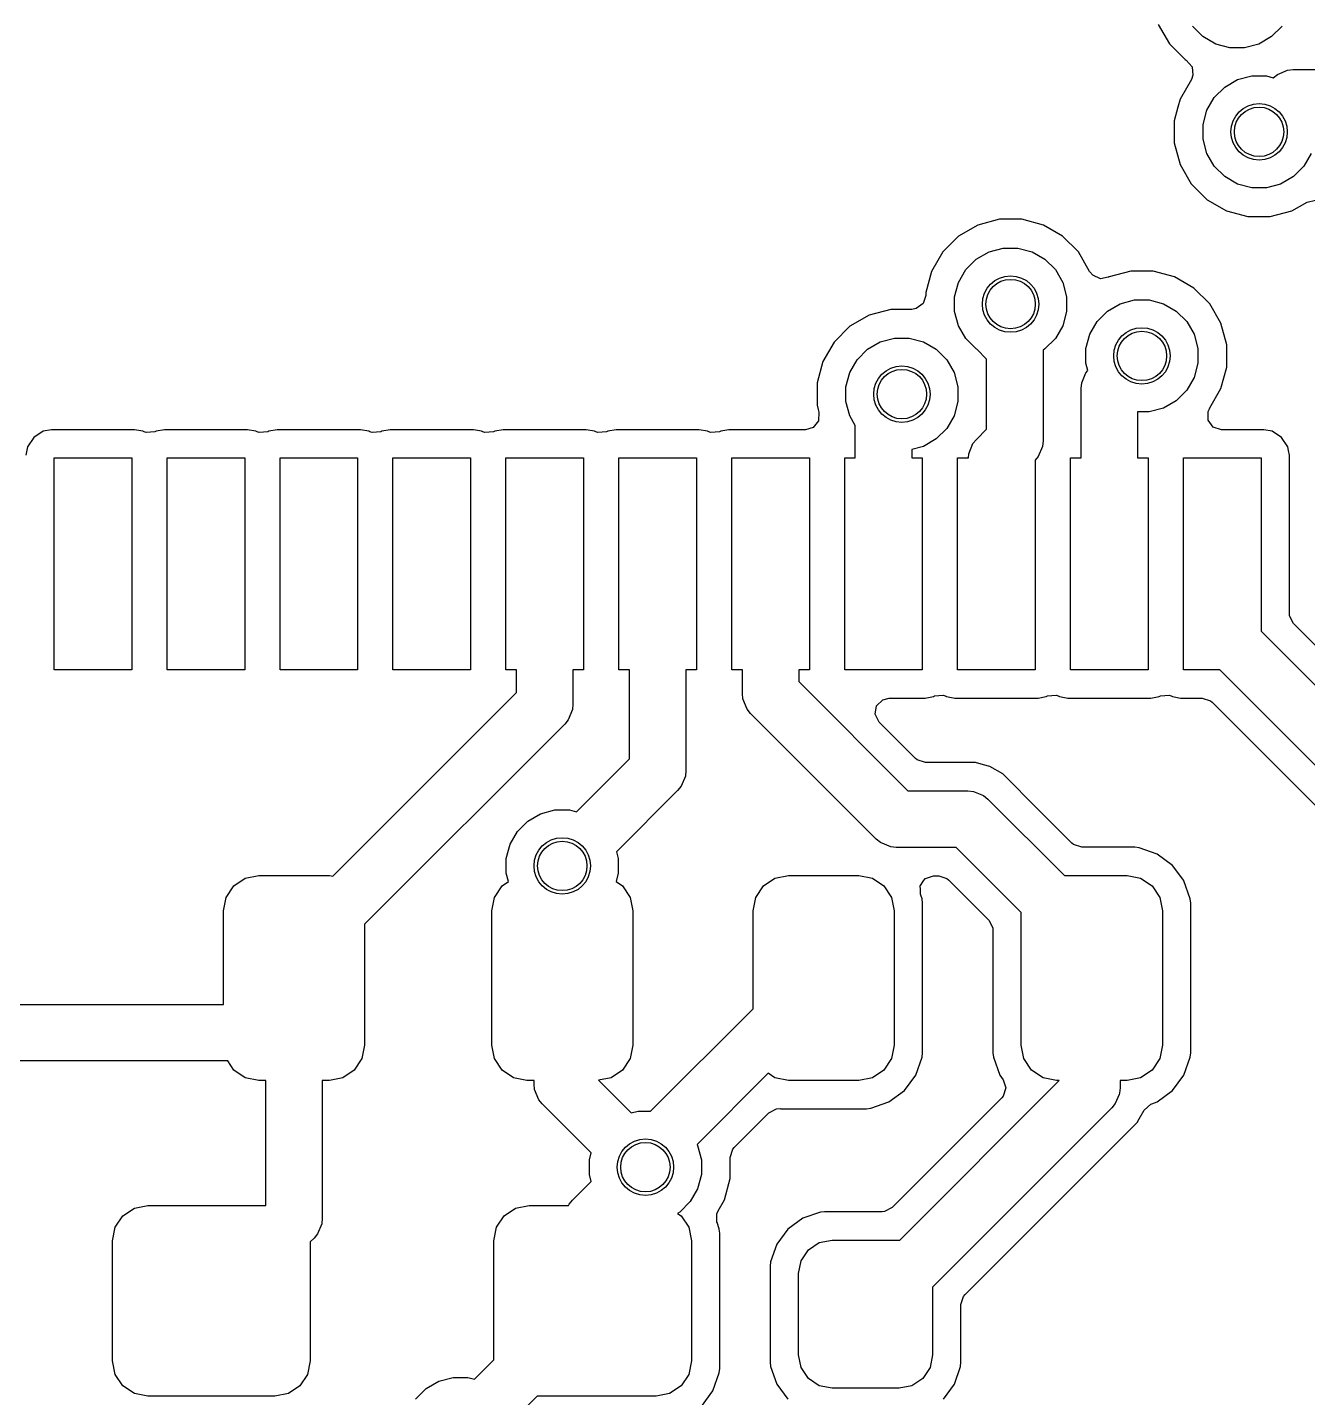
# Model space of a CAD drawing. Extents: x 3.9 to 7.48, y -4.89 to -2.91.
# Drawn here: x 6.0049 to 6.362, y -3.9963 to -3.6144 of the extents above; entities that cross this region are included whole.
import ezdxf

# ---------------------------------------------------------------- set-up
doc = ezdxf.new("R2010")
doc.units = 0
doc.header["$MEASUREMENT"] = 0
doc.layers.add('BLACK', color=7, linetype='CONTINUOUS')

msp = doc.modelspace()

# ---------------------------------------------------------------- linework, layer by layer
at = {"layer": 'BLACK', "linetype": 'CONTINUOUS'}
for p, q in [((6.32031, -3.61357), (6.32343, -3.61896)), ((6.33276, -3.61694), (6.32985, -3.61403)), ((6.33632, -3.619), (6.33276, -3.61694)), ((6.35193, -3.61694), (6.34837, -3.619)), ((6.35484, -3.61403), (6.35193, -3.61694)), ((6.32343, -3.61896), (6.32783, -3.62336)), ((6.34029, -3.62006), (6.33632, -3.619)), ((6.3444, -3.62006), (6.34029, -3.62006)), ((6.34837, -3.619), (6.3444, -3.62006)), ((6.32783, -3.62336), (6.32813, -3.62354)), ((6.32813, -3.62354), (6.32974, -3.62533)), ((6.32999, -3.62772), (6.32956, -3.62886)), ((6.32974, -3.62533), (6.32999, -3.62772)), ((6.34239, -3.62893), (6.34636, -3.62787)), ((6.34636, -3.62787), (6.35047, -3.62787)), ((6.35047, -3.62787), (6.35239, -3.62838)), ((6.35239, -3.62838), (6.35352, -3.62746)), ((6.35352, -3.62746), (6.35635, -3.62628)), ((6.35635, -3.62628), (6.35789, -3.62613)), ((6.35789, -3.62613), (6.37556, -3.62613)), ((6.32956, -3.62886), (6.32638, -3.63435)), ((6.33592, -3.63389), (6.33883, -3.63099)), ((6.33883, -3.63099), (6.34239, -3.62893)), ((6.32638, -3.63435), (6.32578, -3.63662)), ((6.33387, -3.63745), (6.33592, -3.63389)), ((6.32578, -3.63662), (6.32477, -3.64037)), ((6.3328, -3.64142), (6.33387, -3.63745)), ((6.32477, -3.64037), (6.32477, -3.64659)), ((6.3328, -3.64554), (6.3328, -3.64142)), ((6.32477, -3.64659), (6.32638, -3.65261)), ((6.33387, -3.64951), (6.3328, -3.64554)), ((6.33592, -3.65307), (6.33387, -3.64951)), ((6.36296, -3.64951), (6.36091, -3.65307)), ((6.32638, -3.65261), (6.3295, -3.658)), ((6.33883, -3.65597), (6.33592, -3.65307)), ((6.36091, -3.65307), (6.358, -3.65597)), ((6.3295, -3.658), (6.3339, -3.6624)), ((6.34239, -3.65803), (6.33883, -3.65597)), ((6.34636, -3.65909), (6.34239, -3.65803)), ((6.35047, -3.65909), (6.34636, -3.65909)), ((6.35444, -3.65803), (6.35047, -3.65909)), ((6.358, -3.65597), (6.35444, -3.65803)), ((6.3339, -3.6624), (6.33929, -3.66551)), ((6.36182, -3.66304), (6.36417, -3.66254)), ((6.33929, -3.66551), (6.3453, -3.66712)), ((6.35153, -3.66712), (6.35754, -3.66551)), ((6.35754, -3.66551), (6.36182, -3.66304)), ((6.27, -3.66946), (6.26461, -3.67257)), ((6.27601, -3.66785), (6.27, -3.66946)), ((6.28223, -3.66785), (6.27601, -3.66785)), ((6.28825, -3.66946), (6.28223, -3.66785)), ((6.29364, -3.67257), (6.28825, -3.66946)), ((6.3453, -3.66712), (6.3453, -3.66712)), ((6.3453, -3.66712), (6.35153, -3.66712)), ((6.35153, -3.66712), (6.35153, -3.66712)), ((6.26461, -3.67257), (6.2602, -3.67697)), ((6.29804, -3.67697), (6.29364, -3.67257)), ((6.2602, -3.67697), (6.25709, -3.68237)), ((6.26954, -3.679), (6.2731, -3.67694)), ((6.2731, -3.67694), (6.27707, -3.67588)), ((6.27707, -3.67588), (6.28118, -3.67588)), ((6.28118, -3.67588), (6.28515, -3.67694)), ((6.28515, -3.67694), (6.28871, -3.679)), ((6.30115, -3.68237), (6.29804, -3.67697)), ((6.26457, -3.68546), (6.26663, -3.6819)), ((6.26663, -3.6819), (6.26954, -3.679)), ((6.28871, -3.679), (6.29162, -3.6819)), ((6.29162, -3.6819), (6.29367, -3.68546)), ((6.25709, -3.68237), (6.25551, -3.68826)), ((6.26351, -3.68944), (6.26457, -3.68546)), ((6.29367, -3.68546), (6.29474, -3.68944)), ((6.30124, -3.68251), (6.30115, -3.68237)), ((6.30115, -3.68237), (6.30115, -3.68237)), ((6.30201, -3.68346), (6.30124, -3.68251)), ((6.30421, -3.68444), (6.30201, -3.68346)), ((6.30637, -3.68398), (6.30421, -3.68444)), ((6.30638, -3.68401), (6.30637, -3.68398)), ((6.30652, -3.68395), (6.30638, -3.68401)), ((6.30656, -3.68394), (6.30652, -3.68395)), ((6.30662, -3.68391), (6.30656, -3.68394)), ((6.31263, -3.6823), (6.30662, -3.68391)), ((6.30662, -3.68391), (6.30662, -3.68391)), ((6.30662, -3.68391), (6.30662, -3.68391)), ((6.31886, -3.6823), (6.31263, -3.6823)), ((6.32487, -3.68391), (6.31886, -3.6823)), ((6.33026, -3.68702), (6.32487, -3.68391)), ((6.25548, -3.68906), (6.25474, -3.69135)), ((6.25551, -3.68826), (6.25548, -3.68838)), ((6.25548, -3.68838), (6.25548, -3.68906)), ((6.26351, -3.69355), (6.26351, -3.68944)), ((6.29474, -3.68944), (6.29474, -3.69355)), ((6.33466, -3.69142), (6.33026, -3.68702)), ((6.24568, -3.69296), (6.23967, -3.69457)), ((6.25158, -3.69296), (6.24568, -3.69296)), ((6.25279, -3.69276), (6.25158, -3.69296)), ((6.25474, -3.69135), (6.25279, -3.69276)), ((6.30325, -3.69635), (6.30616, -3.69345)), ((6.30616, -3.69345), (6.30972, -3.69139)), ((6.30972, -3.69139), (6.31369, -3.69033)), ((6.31369, -3.69033), (6.3178, -3.69033)), ((6.3178, -3.69033), (6.32177, -3.69139)), ((6.32177, -3.69139), (6.32533, -3.69345)), ((6.32533, -3.69345), (6.32824, -3.69635)), ((6.33778, -3.69681), (6.33466, -3.69142)), ((6.23967, -3.69457), (6.23428, -3.69768)), ((6.26457, -3.69752), (6.26351, -3.69355)), ((6.29474, -3.69355), (6.29367, -3.69752)), ((6.3012, -3.69991), (6.30325, -3.69635)), ((6.32824, -3.69635), (6.33029, -3.69991)), ((6.33939, -3.70283), (6.33778, -3.69681)), ((6.23428, -3.69768), (6.22988, -3.70208)), ((6.24277, -3.70205), (6.24674, -3.70098)), ((6.24674, -3.70098), (6.25085, -3.70098)), ((6.25085, -3.70098), (6.25482, -3.70205)), ((6.26663, -3.70108), (6.26457, -3.69752)), ((6.26954, -3.70398), (6.26663, -3.70108)), ((6.29162, -3.70108), (6.28871, -3.70398)), ((6.29367, -3.69752), (6.29162, -3.70108)), ((6.30013, -3.70388), (6.3012, -3.69991)), ((6.33029, -3.69991), (6.33136, -3.70388)), ((6.22988, -3.70208), (6.22677, -3.70747)), ((6.2363, -3.70701), (6.23921, -3.7041)), ((6.23921, -3.7041), (6.24277, -3.70205)), ((6.25482, -3.70205), (6.25838, -3.7041)), ((6.25838, -3.7041), (6.26129, -3.70701)), ((6.26966, -3.70406), (6.26954, -3.70398)), ((6.27242, -3.70681), (6.26966, -3.70406)), ((6.28871, -3.70398), (6.28817, -3.7043)), ((6.28817, -3.7043), (6.28817, -3.72964)), ((6.30013, -3.70799), (6.30013, -3.70388)), ((6.33136, -3.70388), (6.33136, -3.70799)), ((6.33939, -3.70905), (6.33939, -3.70283)), ((6.22677, -3.70747), (6.22515, -3.71348)), ((6.23425, -3.71057), (6.2363, -3.70701)), ((6.26129, -3.70701), (6.26335, -3.71057)), ((6.27242, -3.72638), (6.27242, -3.70681)), ((6.30066, -3.70998), (6.30013, -3.70799)), ((6.33136, -3.70799), (6.33029, -3.71197)), ((6.23318, -3.71454), (6.23425, -3.71057)), ((6.26335, -3.71057), (6.26441, -3.71454)), ((6.29894, -3.71349), (6.30011, -3.71065)), ((6.30011, -3.71065), (6.30066, -3.70998)), ((6.33029, -3.71197), (6.32824, -3.71553)), ((6.33778, -3.71506), (6.33939, -3.70905)), ((6.22515, -3.71348), (6.22515, -3.71971)), ((6.23318, -3.71865), (6.23318, -3.71454)), ((6.26441, -3.71454), (6.26441, -3.71865)), ((6.29879, -3.71503), (6.29894, -3.71349)), ((6.29879, -3.7344), (6.29879, -3.71503)), ((6.32824, -3.71553), (6.32533, -3.71843)), ((6.33466, -3.72046), (6.33778, -3.71506)), ((6.22515, -3.71971), (6.22546, -3.72087)), ((6.23425, -3.72262), (6.23318, -3.71865)), ((6.26441, -3.71865), (6.26335, -3.72262)), ((6.32533, -3.71843), (6.32177, -3.72049)), ((6.22553, -3.724), (6.22402, -3.72588)), ((6.22546, -3.72087), (6.22566, -3.7216)), ((6.22566, -3.7216), (6.22553, -3.724)), ((6.23579, -3.7253), (6.23425, -3.72262)), ((6.26335, -3.72262), (6.26129, -3.72618)), ((6.3178, -3.72155), (6.31453, -3.72155)), ((6.31453, -3.72155), (6.31453, -3.7344)), ((6.32177, -3.72049), (6.3178, -3.72155)), ((6.33421, -3.7214), (6.33455, -3.72066)), ((6.33421, -3.72381), (6.33421, -3.7214)), ((6.33563, -3.72576), (6.33421, -3.72381)), ((6.33455, -3.72066), (6.33466, -3.72046)), ((6.33466, -3.72046), (6.33466, -3.72046)), ((6.00929, -3.72696), (6.00668, -3.72871)), ((6.01159, -3.72651), (6.00929, -3.72696)), ((6.00929, -3.72696), (6.00929, -3.72696)), ((6.0348, -3.72651), (6.01159, -3.72651)), ((6.01159, -3.72651), (6.01159, -3.72651)), ((6.01159, -3.72651), (6.01159, -3.72651)), ((6.0348, -3.72651), (6.0348, -3.72651)), ((6.0371, -3.72696), (6.0348, -3.72651)), ((6.03745, -3.72711), (6.0371, -3.72696)), ((6.03803, -3.7273), (6.03745, -3.72711)), ((6.04043, -3.72711), (6.03803, -3.7273)), ((6.04078, -3.72696), (6.04043, -3.72711)), ((6.04309, -3.72651), (6.04078, -3.72696)), ((6.06629, -3.72651), (6.04309, -3.72651)), ((6.04309, -3.72651), (6.04309, -3.72651)), ((6.04309, -3.72651), (6.04309, -3.72651)), ((6.0663, -3.72651), (6.06629, -3.72651)), ((6.0686, -3.72696), (6.0663, -3.72651)), ((6.06895, -3.72711), (6.0686, -3.72696)), ((6.06953, -3.7273), (6.06895, -3.72711)), ((6.07193, -3.72711), (6.06953, -3.7273)), ((6.07228, -3.72696), (6.07193, -3.72711)), ((6.07458, -3.72651), (6.07228, -3.72696)), ((6.09779, -3.72651), (6.07458, -3.72651)), ((6.07458, -3.72651), (6.07458, -3.72651)), ((6.07458, -3.72651), (6.07458, -3.72651)), ((6.09779, -3.72651), (6.09779, -3.72651)), ((6.10009, -3.72696), (6.09779, -3.72651)), ((6.10044, -3.72711), (6.10009, -3.72696)), ((6.10102, -3.7273), (6.10044, -3.72711)), ((6.10343, -3.72711), (6.10102, -3.7273)), ((6.10378, -3.72696), (6.10343, -3.72711)), ((6.10608, -3.72651), (6.10378, -3.72696)), ((6.12929, -3.72651), (6.10608, -3.72651)), ((6.10608, -3.72651), (6.10608, -3.72651)), ((6.10608, -3.72651), (6.10608, -3.72651)), ((6.12929, -3.72651), (6.12929, -3.72651)), ((6.13159, -3.72696), (6.12929, -3.72651)), ((6.13194, -3.72711), (6.13159, -3.72696)), ((6.13252, -3.7273), (6.13194, -3.72711)), ((6.13492, -3.72711), (6.13252, -3.7273)), ((6.13527, -3.72696), (6.13492, -3.72711)), ((6.13757, -3.72651), (6.13527, -3.72696)), ((6.16078, -3.72651), (6.13757, -3.72651)), ((6.13757, -3.72651), (6.13757, -3.72651)), ((6.13757, -3.72651), (6.13757, -3.72651)), ((6.16078, -3.72651), (6.16078, -3.72651)), ((6.16309, -3.72696), (6.16078, -3.72651)), ((6.16344, -3.72711), (6.16309, -3.72696)), ((6.16402, -3.7273), (6.16344, -3.72711)), ((6.16642, -3.72711), (6.16402, -3.7273)), ((6.16677, -3.72696), (6.16642, -3.72711)), ((6.16907, -3.72651), (6.16677, -3.72696)), ((6.19228, -3.72651), (6.16907, -3.72651)), ((6.16907, -3.72651), (6.16907, -3.72651)), ((6.16907, -3.72651), (6.16907, -3.72651)), ((6.19228, -3.72651), (6.19228, -3.72651)), ((6.19458, -3.72696), (6.19228, -3.72651)), ((6.19493, -3.72711), (6.19458, -3.72696)), ((6.19551, -3.7273), (6.19493, -3.72711)), ((6.19791, -3.72711), (6.19551, -3.7273)), ((6.19826, -3.72696), (6.19791, -3.72711)), ((6.20057, -3.72651), (6.19826, -3.72696)), ((6.2219, -3.72651), (6.20057, -3.72651)), ((6.20057, -3.72651), (6.20057, -3.72651)), ((6.20057, -3.72651), (6.20057, -3.72651)), ((6.22402, -3.72588), (6.2219, -3.72651)), ((6.23579, -3.7344), (6.23579, -3.7253)), ((6.26129, -3.72618), (6.25838, -3.72909)), ((6.2696, -3.7292), (6.27242, -3.72638)), ((6.33792, -3.72651), (6.33563, -3.72576)), ((6.34976, -3.72651), (6.33792, -3.72651)), ((6.34976, -3.72651), (6.34976, -3.72651)), ((6.34976, -3.72651), (6.34976, -3.72651)), ((6.35206, -3.72696), (6.34976, -3.72651)), ((6.35467, -3.72871), (6.35206, -3.72696)), ((6.35206, -3.72696), (6.35206, -3.72696)), ((6.35206, -3.72696), (6.35206, -3.72696)), ((6.35206, -3.72696), (6.35206, -3.72696)), ((6.00493, -3.73132), (6.00447, -3.73362)), ((6.00668, -3.72871), (6.00493, -3.73132)), ((6.00493, -3.73132), (6.00493, -3.73132)), ((6.00668, -3.72871), (6.00668, -3.72871)), ((6.25482, -3.73115), (6.25154, -3.73203)), ((6.25838, -3.72909), (6.25482, -3.73115)), ((6.26744, -3.73324), (6.26862, -3.7304)), ((6.26862, -3.7304), (6.2696, -3.7292)), ((6.28801, -3.73118), (6.28684, -3.73402)), ((6.28817, -3.72964), (6.28801, -3.73118)), ((6.35642, -3.73132), (6.35467, -3.72871)), ((6.35467, -3.72871), (6.35467, -3.72871)), ((6.35661, -3.73229), (6.35642, -3.73132)), ((6.01237, -3.79345), (6.01237, -3.7344)), ((6.01237, -3.7344), (6.03402, -3.7344)), ((6.03402, -3.7344), (6.03402, -3.79345)), ((6.04386, -3.79345), (6.04386, -3.7344)), ((6.04386, -3.7344), (6.06552, -3.7344)), ((6.06552, -3.7344), (6.06552, -3.79345)), ((6.07536, -3.79345), (6.07536, -3.7344)), ((6.07536, -3.7344), (6.09701, -3.7344)), ((6.09701, -3.7344), (6.09701, -3.79345)), ((6.10686, -3.79345), (6.10686, -3.7344)), ((6.10686, -3.7344), (6.12851, -3.7344)), ((6.12851, -3.7344), (6.12851, -3.79345)), ((6.13835, -3.79345), (6.13835, -3.7344)), ((6.13835, -3.7344), (6.16001, -3.7344)), ((6.16001, -3.7344), (6.16001, -3.79345)), ((6.16985, -3.79345), (6.16985, -3.7344)), ((6.16985, -3.7344), (6.1915, -3.7344)), ((6.1915, -3.7344), (6.1915, -3.79345)), ((6.20134, -3.79345), (6.20134, -3.7344)), ((6.20134, -3.7344), (6.223, -3.7344)), ((6.223, -3.7344), (6.223, -3.79345)), ((6.23284, -3.79345), (6.23284, -3.7344)), ((6.23284, -3.7344), (6.23579, -3.7344)), ((6.25154, -3.73203), (6.25154, -3.7344)), ((6.25154, -3.7344), (6.25449, -3.7344)), ((6.25449, -3.7344), (6.25449, -3.79345)), ((6.26434, -3.79345), (6.26434, -3.7344)), ((6.26434, -3.7344), (6.26733, -3.7344)), ((6.26733, -3.7344), (6.26744, -3.73324)), ((6.28684, -3.73402), (6.28599, -3.73505)), ((6.28599, -3.73505), (6.28599, -3.79345)), ((6.29583, -3.79345), (6.29583, -3.7344)), ((6.29583, -3.7344), (6.29879, -3.7344)), ((6.31453, -3.7344), (6.31749, -3.7344)), ((6.31749, -3.7344), (6.31749, -3.79345)), ((6.32733, -3.79345), (6.32733, -3.7344)), ((6.32733, -3.7344), (6.34898, -3.7344)), ((6.34898, -3.7344), (6.34898, -3.78269)), ((6.35688, -3.73362), (6.35661, -3.73229)), ((6.35688, -3.7778), (6.35688, -3.73362)), ((6.35688, -3.73362), (6.35688, -3.73362)), ((6.35692, -3.77841), (6.35688, -3.7778)), ((6.35802, -3.78056), (6.35692, -3.77841)), ((6.40229, -3.82484), (6.35802, -3.78056)), ((6.34898, -3.78269), (6.39524, -3.82895)), ((6.03402, -3.79345), (6.01237, -3.79345)), ((6.06552, -3.79345), (6.04386, -3.79345)), ((6.09701, -3.79345), (6.07536, -3.79345)), ((6.12851, -3.79345), (6.10686, -3.79345)), ((6.1413, -3.79345), (6.13835, -3.79345)), ((6.1413, -3.79975), (6.1413, -3.79345)), ((6.16001, -3.79345), (6.15705, -3.79345)), ((6.15705, -3.79345), (6.15705, -3.80301)), ((6.1728, -3.79345), (6.16985, -3.79345)), ((6.1728, -3.81826), (6.1728, -3.79345)), ((6.1915, -3.79345), (6.18855, -3.79345)), ((6.18855, -3.79345), (6.18855, -3.82152)), ((6.2043, -3.79345), (6.20134, -3.79345)), ((6.2043, -3.80001), (6.2043, -3.79345)), ((6.223, -3.79345), (6.22004, -3.79345)), ((6.22004, -3.79345), (6.22004, -3.79675)), ((6.25449, -3.79345), (6.23284, -3.79345)), ((6.28599, -3.79345), (6.26434, -3.79345)), ((6.31749, -3.79345), (6.29583, -3.79345)), ((6.33748, -3.79345), (6.32733, -3.79345)), ((6.3818, -3.83778), (6.33748, -3.79345)), ((6.09005, -3.851), (6.1413, -3.79975)), ((6.20445, -3.80155), (6.2043, -3.80001)), ((6.22004, -3.79675), (6.25049, -3.82719)), ((6.15705, -3.80301), (6.1569, -3.80455)), ((6.20562, -3.80439), (6.20445, -3.80155)), ((6.24136, -3.80585), (6.24174, -3.80348)), ((6.24174, -3.80348), (6.24344, -3.80177)), ((6.24344, -3.80177), (6.24521, -3.80135)), ((6.24521, -3.80135), (6.25527, -3.80135)), ((6.25527, -3.80135), (6.25757, -3.80089)), ((6.25527, -3.80135), (6.25527, -3.80135)), ((6.25757, -3.80089), (6.25792, -3.80074)), ((6.25757, -3.80089), (6.25757, -3.80089)), ((6.25792, -3.80074), (6.26032, -3.80056)), ((6.26032, -3.80056), (6.26091, -3.80074)), ((6.26091, -3.80074), (6.26126, -3.80089)), ((6.26126, -3.80089), (6.26126, -3.80089)), ((6.26126, -3.80089), (6.26356, -3.80135)), ((6.26356, -3.80135), (6.26356, -3.80135)), ((6.26356, -3.80135), (6.28677, -3.80135)), ((6.28677, -3.80135), (6.28907, -3.80089)), ((6.28677, -3.80135), (6.28677, -3.80135)), ((6.28907, -3.80089), (6.28942, -3.80074)), ((6.28907, -3.80089), (6.28907, -3.80089)), ((6.28942, -3.80074), (6.29182, -3.80056)), ((6.29182, -3.80056), (6.2924, -3.80074)), ((6.2924, -3.80074), (6.29275, -3.80089)), ((6.29275, -3.80089), (6.29275, -3.80089)), ((6.29275, -3.80089), (6.29505, -3.80135)), ((6.29505, -3.80135), (6.29505, -3.80135)), ((6.29505, -3.80135), (6.31826, -3.80135)), ((6.31826, -3.80135), (6.32057, -3.80089)), ((6.31826, -3.80135), (6.31826, -3.80135)), ((6.32057, -3.80089), (6.32092, -3.80074)), ((6.32057, -3.80089), (6.32057, -3.80089)), ((6.32092, -3.80074), (6.32332, -3.80056)), ((6.32332, -3.80056), (6.3239, -3.80074)), ((6.3239, -3.80074), (6.32425, -3.80089)), ((6.32425, -3.80089), (6.32425, -3.80089)), ((6.32425, -3.80089), (6.32655, -3.80135)), ((6.32655, -3.80135), (6.33259, -3.80135)), ((6.33259, -3.80135), (6.33488, -3.80209)), ((6.33488, -3.80209), (6.33535, -3.80249)), ((6.33535, -3.80249), (6.37177, -3.83891)), ((6.15573, -3.80739), (6.15475, -3.80858)), ((6.1569, -3.80455), (6.15573, -3.80739)), ((6.2066, -3.80558), (6.20562, -3.80439)), ((6.24166, -3.84064), (6.2066, -3.80558)), ((6.24246, -3.808), (6.24136, -3.80585)), ((6.25262, -3.81816), (6.24246, -3.808)), ((6.15475, -3.80858), (6.09896, -3.86437)), ((6.15804, -3.83301), (6.1728, -3.81826)), ((6.25308, -3.81856), (6.25262, -3.81816)), ((6.25537, -3.8193), (6.25308, -3.81856)), ((6.2693, -3.8193), (6.25537, -3.8193)), ((6.27152, -3.81989), (6.2693, -3.8193)), ((6.2693, -3.8193), (6.2693, -3.8193)), ((6.1884, -3.82305), (6.18722, -3.82589)), ((6.18855, -3.82152), (6.1884, -3.82305)), ((6.27331, -3.82037), (6.27152, -3.81989)), ((6.27691, -3.82245), (6.27331, -3.82037)), ((6.27331, -3.82037), (6.27331, -3.82037)), ((6.2869, -3.83244), (6.27691, -3.82245)), ((6.27691, -3.82245), (6.27691, -3.82245)), ((6.27691, -3.82245), (6.27691, -3.82245)), ((6.27691, -3.82245), (6.27691, -3.82245)), ((6.18624, -3.82708), (6.16918, -3.84415)), ((6.18722, -3.82589), (6.18624, -3.82708)), ((6.25049, -3.82719), (6.26723, -3.82719)), ((6.26723, -3.82719), (6.26876, -3.82735)), ((6.26876, -3.82735), (6.2716, -3.82852)), ((6.2716, -3.82852), (6.27279, -3.8295)), ((6.27279, -3.8295), (6.29411, -3.85082)), ((6.14449, -3.83562), (6.14805, -3.83357)), ((6.14805, -3.83357), (6.15202, -3.8325)), ((6.15202, -3.8325), (6.15613, -3.8325)), ((6.15613, -3.8325), (6.15804, -3.83301)), ((6.29624, -3.84178), (6.2869, -3.83244)), ((6.13953, -3.84209), (6.14158, -3.83853)), ((6.14158, -3.83853), (6.14449, -3.83562)), ((6.13846, -3.84606), (6.13953, -3.84209)), ((6.24285, -3.84162), (6.24166, -3.84064)), ((6.24569, -3.84279), (6.24285, -3.84162)), ((6.2967, -3.84218), (6.29624, -3.84178)), ((6.29899, -3.84292), (6.2967, -3.84218)), ((6.13846, -3.85017), (6.13846, -3.84606)), ((6.16918, -3.84415), (6.16969, -3.84606)), ((6.16969, -3.84606), (6.16969, -3.85017)), ((6.24723, -3.84294), (6.24569, -3.84279)), ((6.26396, -3.84294), (6.24723, -3.84294)), ((6.28209, -3.86107), (6.26396, -3.84294)), ((6.31376, -3.84292), (6.29899, -3.84292)), ((6.31495, -3.84303), (6.31376, -3.84292)), ((6.31376, -3.84292), (6.31376, -3.84292)), ((6.32, -3.8448), (6.31495, -3.84303)), ((6.31495, -3.84303), (6.31495, -3.84303)), ((6.3243, -3.84798), (6.32, -3.8448)), ((6.3274, -3.85218), (6.3243, -3.84798)), ((6.3243, -3.84798), (6.3243, -3.84798)), ((6.3243, -3.84798), (6.3243, -3.84798)), ((6.3243, -3.84798), (6.3243, -3.84798)), ((6.3243, -3.84798), (6.3243, -3.84798)), ((6.06034, -3.85689), (6.06247, -3.8537)), ((6.06247, -3.8537), (6.06566, -3.85157)), ((6.06566, -3.85157), (6.06943, -3.85082)), ((6.06943, -3.85082), (6.08912, -3.85082)), ((6.08912, -3.85082), (6.09005, -3.851)), ((6.13514, -3.85689), (6.13727, -3.8537)), ((6.13727, -3.8537), (6.13908, -3.85249)), ((6.13908, -3.85249), (6.13846, -3.85017)), ((6.16969, -3.85017), (6.16907, -3.85249)), ((6.16907, -3.85249), (6.17088, -3.8537)), ((6.17088, -3.8537), (6.17301, -3.85689)), ((6.20804, -3.85689), (6.21017, -3.8537)), ((6.21017, -3.8537), (6.21336, -3.85157)), ((6.21336, -3.85157), (6.21713, -3.85082)), ((6.21713, -3.85082), (6.23682, -3.85082)), ((6.23682, -3.85082), (6.24058, -3.85157)), ((6.24058, -3.85157), (6.24378, -3.8537)), ((6.24378, -3.8537), (6.24591, -3.85689)), ((6.25393, -3.85361), (6.25396, -3.85357)), ((6.25396, -3.85477), (6.25393, -3.85361)), ((6.25396, -3.85353), (6.25464, -3.85259)), ((6.25396, -3.85357), (6.25396, -3.85353)), ((6.25464, -3.85259), (6.2553, -3.85163)), ((6.2553, -3.85163), (6.25535, -3.85162)), ((6.25535, -3.85162), (6.25537, -3.85158)), ((6.25537, -3.85158), (6.25648, -3.85122)), ((6.25648, -3.85122), (6.25758, -3.85084)), ((6.25758, -3.85084), (6.25766, -3.85084)), ((6.25766, -3.85084), (6.25908, -3.85084)), ((6.25908, -3.85084), (6.26137, -3.85158)), ((6.26137, -3.85158), (6.26184, -3.85198)), ((6.26184, -3.85198), (6.27306, -3.8632)), ((6.29411, -3.85082), (6.31162, -3.85082)), ((6.31162, -3.85082), (6.31539, -3.85157)), ((6.31539, -3.85157), (6.31858, -3.8537)), ((6.31858, -3.8537), (6.32071, -3.85689)), ((6.32748, -3.85228), (6.3274, -3.85218)), ((6.32924, -3.85732), (6.32748, -3.85228)), ((6.05959, -3.86066), (6.06034, -3.85689)), ((6.13439, -3.86066), (6.13514, -3.85689)), ((6.17301, -3.85689), (6.17376, -3.86066)), ((6.20729, -3.86066), (6.20804, -3.85689)), ((6.24591, -3.85689), (6.24666, -3.86066)), ((6.25396, -3.85594), (6.25396, -3.85477)), ((6.25398, -3.85597), (6.25396, -3.85594)), ((6.25398, -3.85602), (6.25398, -3.85597)), ((6.25408, -3.85628), (6.25398, -3.85602)), ((6.25444, -3.85732), (6.25408, -3.85628)), ((6.25455, -3.85851), (6.25444, -3.85732)), ((6.32071, -3.85689), (6.32146, -3.86066)), ((6.32935, -3.85851), (6.32924, -3.85732)), ((6.05959, -3.88673), (6.05959, -3.86066)), ((6.13439, -3.89806), (6.13439, -3.86066)), ((6.17376, -3.86066), (6.17376, -3.89806)), ((6.20729, -3.88791), (6.20729, -3.86066)), ((6.24666, -3.86066), (6.24666, -3.89806)), ((6.25455, -3.85852), (6.25455, -3.85851)), ((6.25455, -3.9002), (6.25455, -3.85852)), ((6.25455, -3.85852), (6.25455, -3.85852)), ((6.28209, -3.89806), (6.28209, -3.86107)), ((6.32146, -3.86066), (6.32146, -3.89806)), ((6.32936, -3.85852), (6.32935, -3.85851)), ((6.32936, -3.9002), (6.32936, -3.85852)), ((6.32936, -3.85852), (6.32936, -3.85852)), ((6.09896, -3.86437), (6.09896, -3.89806)), ((6.27306, -3.8632), (6.27415, -3.86534)), ((6.27415, -3.86534), (6.2742, -3.86595)), ((6.2742, -3.86595), (6.2742, -3.9002)), ((5.99189, -3.88673), (6.05959, -3.88673)), ((6.17872, -3.91648), (6.20729, -3.88791)), ((6.09896, -3.89806), (6.09821, -3.90183)), ((6.13514, -3.90183), (6.13439, -3.89806)), ((6.17376, -3.89806), (6.17301, -3.90183)), ((6.24666, -3.89806), (6.24591, -3.90183)), ((6.28284, -3.90183), (6.28209, -3.89806)), ((6.32146, -3.89806), (6.32071, -3.90183)), ((6.06077, -3.90248), (5.99189, -3.90248)), ((6.06247, -3.90502), (6.06077, -3.90248)), ((6.09821, -3.90183), (6.09608, -3.90502)), ((6.13727, -3.90502), (6.13514, -3.90183)), ((6.17301, -3.90183), (6.17088, -3.90502)), ((6.24591, -3.90183), (6.24378, -3.90502)), ((6.25267, -3.90644), (6.25444, -3.90139)), ((6.25444, -3.90139), (6.25455, -3.9002)), ((6.25455, -3.9002), (6.25455, -3.9002)), ((6.2742, -3.9002), (6.27431, -3.90139)), ((6.27431, -3.90139), (6.27431, -3.90139)), ((6.27431, -3.90139), (6.27608, -3.90644)), ((6.28497, -3.90502), (6.28284, -3.90183)), ((6.32071, -3.90183), (6.31858, -3.90502)), ((6.32748, -3.90644), (6.32924, -3.90139)), ((6.32924, -3.90139), (6.32936, -3.9002)), ((6.32936, -3.9002), (6.32936, -3.9002)), ((6.06566, -3.90715), (6.06247, -3.90502)), ((6.06943, -3.9079), (6.06566, -3.90715)), ((6.09288, -3.90715), (6.08912, -3.9079)), ((6.09608, -3.90502), (6.09288, -3.90715)), ((6.14047, -3.90715), (6.13727, -3.90502)), ((6.14423, -3.9079), (6.14047, -3.90715)), ((6.16769, -3.90715), (6.16416, -3.90786)), ((6.17088, -3.90502), (6.16769, -3.90715)), ((6.21154, -3.90593), (6.19166, -3.92581)), ((6.21336, -3.90715), (6.21154, -3.90593)), ((6.21713, -3.9079), (6.21336, -3.90715)), ((6.24058, -3.90715), (6.23682, -3.9079)), ((6.24378, -3.90502), (6.24058, -3.90715)), ((6.2495, -3.91074), (6.25267, -3.90644)), ((6.27608, -3.90644), (6.27703, -3.90773)), ((6.28817, -3.90715), (6.28497, -3.90502)), ((6.29193, -3.9079), (6.28817, -3.90715)), ((6.31539, -3.90715), (6.31162, -3.9079)), ((6.31858, -3.90502), (6.31539, -3.90715)), ((6.3243, -3.91074), (6.32748, -3.90644)), ((6.0714, -3.9079), (6.06943, -3.9079)), ((6.0714, -3.94278), (6.0714, -3.9079)), ((6.08912, -3.9079), (6.08715, -3.9079)), ((6.08715, -3.9079), (6.08715, -3.94631)), ((6.1462, -3.9079), (6.14423, -3.9079)), ((6.1462, -3.90891), (6.1462, -3.9079)), ((6.14635, -3.91045), (6.1462, -3.90891)), ((6.14753, -3.91328), (6.14635, -3.91045)), ((6.16416, -3.90786), (6.17329, -3.91699)), ((6.23682, -3.9079), (6.21713, -3.9079)), ((6.2452, -3.91392), (6.2495, -3.91074)), ((6.24818, -3.95243), (6.2927, -3.9079)), ((6.27703, -3.90773), (6.27779, -3.91001)), ((6.27779, -3.91001), (6.27706, -3.91231)), ((6.2927, -3.9079), (6.29193, -3.9079)), ((6.30965, -3.90997), (6.3095, -3.9115)), ((6.31162, -3.9079), (6.30965, -3.9079)), ((6.30965, -3.9079), (6.30965, -3.90997)), ((6.32, -3.91392), (6.3243, -3.91074)), ((6.14851, -3.91448), (6.14753, -3.91328)), ((6.16216, -3.92813), (6.14851, -3.91448)), ((6.24015, -3.91568), (6.2452, -3.91392)), ((6.27665, -3.9128), (6.24608, -3.94336)), ((6.27706, -3.91231), (6.27665, -3.9128)), ((6.30832, -3.91434), (6.30734, -3.91553)), ((6.30937, -3.91181), (6.30832, -3.91434)), ((6.30832, -3.91434), (6.30832, -3.91434)), ((6.3095, -3.9115), (6.30937, -3.91181)), ((6.3095, -3.9115), (6.3095, -3.9115)), ((6.3164, -3.91618), (6.31819, -3.91457)), ((6.31819, -3.91457), (6.31848, -3.91445)), ((6.31848, -3.91445), (6.32, -3.91392)), ((6.17329, -3.91699), (6.1752, -3.91648)), ((6.1752, -3.91648), (6.17872, -3.91648)), ((6.20204, -3.92659), (6.21173, -3.91691)), ((6.21173, -3.91691), (6.21387, -3.91581)), ((6.21387, -3.91581), (6.21485, -3.91578)), ((6.21485, -3.91578), (6.21499, -3.9158)), ((6.21499, -3.9158), (6.215, -3.9158)), ((6.215, -3.9158), (6.23895, -3.9158)), ((6.23895, -3.9158), (6.24015, -3.91568)), ((6.23895, -3.9158), (6.23895, -3.9158)), ((6.30734, -3.91553), (6.25738, -3.9655)), ((6.31439, -3.91965), (6.315, -3.91859)), ((6.315, -3.91859), (6.3164, -3.91618)), ((6.26641, -3.96763), (6.31439, -3.91965)), ((6.19166, -3.92581), (6.19181, -3.92607)), ((6.19181, -3.92607), (6.19287, -3.93004)), ((6.16165, -3.93004), (6.16216, -3.92813)), ((6.16165, -3.93415), (6.16165, -3.93004)), ((6.19287, -3.93004), (6.19287, -3.93415)), ((6.2009, -3.92935), (6.20165, -3.92705)), ((6.2009, -3.93521), (6.2009, -3.92935)), ((6.20165, -3.92705), (6.20204, -3.92659)), ((6.16216, -3.93606), (6.16165, -3.93415)), ((6.19287, -3.93415), (6.19181, -3.93812)), ((6.15696, -3.94126), (6.16216, -3.93606)), ((6.19929, -3.94122), (6.2009, -3.93521)), ((6.15598, -3.94245), (6.15696, -3.94126)), ((6.18975, -3.94168), (6.18685, -3.94459)), ((6.19181, -3.93812), (6.18975, -3.94168)), ((6.19755, -3.94424), (6.19929, -3.94122)), ((6.03155, -3.94567), (6.03474, -3.94353)), ((6.03474, -3.94353), (6.03851, -3.94278)), ((6.03851, -3.94278), (6.0714, -3.94278)), ((6.13785, -3.94567), (6.14104, -3.94353)), ((6.14104, -3.94353), (6.14481, -3.94278)), ((6.14481, -3.94278), (6.15584, -3.94278)), ((6.15584, -3.94278), (6.15598, -3.94245)), ((6.18685, -3.94459), (6.18617, -3.94498)), ((6.18617, -3.94498), (6.1872, -3.94567)), ((6.19718, -3.94508), (6.19754, -3.94425)), ((6.19723, -3.94749), (6.19718, -3.94508)), ((6.19754, -3.94425), (6.19755, -3.94424)), ((6.22608, -3.94461), (6.22118, -3.94633)), ((6.22725, -3.9445), (6.22608, -3.94461)), ((6.22608, -3.94461), (6.22608, -3.94461)), ((6.24332, -3.9445), (6.22725, -3.9445)), ((6.24393, -3.94446), (6.24332, -3.9445)), ((6.24608, -3.94336), (6.24393, -3.94446)), ((6.02867, -3.95263), (6.02942, -3.94886)), ((6.02942, -3.94886), (6.03155, -3.94567)), ((6.087, -3.94785), (6.08582, -3.95069)), ((6.08715, -3.94631), (6.087, -3.94785)), ((6.13497, -3.95263), (6.13572, -3.94886)), ((6.13572, -3.94886), (6.13785, -3.94567)), ((6.1872, -3.94567), (6.18934, -3.94886)), ((6.18934, -3.94886), (6.19008, -3.95263)), ((6.19726, -3.94755), (6.19723, -3.94749)), ((6.19787, -3.94929), (6.19726, -3.94755)), ((6.19788, -3.94942), (6.19787, -3.94929)), ((6.19798, -3.95049), (6.19788, -3.94942)), ((6.21699, -3.94942), (6.21391, -3.9536)), ((6.22118, -3.94633), (6.21699, -3.94942)), ((6.21699, -3.94942), (6.21699, -3.94942)), ((6.02867, -3.98609), (6.02867, -3.95263)), ((6.08484, -3.95188), (6.08379, -3.95294)), ((6.08379, -3.95294), (6.08379, -3.98609)), ((6.08582, -3.95069), (6.08484, -3.95188)), ((6.13497, -3.98578), (6.13497, -3.95263)), ((6.19008, -3.95263), (6.19008, -3.98609)), ((6.19798, -3.98823), (6.19798, -3.95049)), ((6.19798, -3.95049), (6.19798, -3.95049)), ((6.22271, -3.95514), (6.22575, -3.95311)), ((6.22575, -3.95311), (6.22932, -3.9524)), ((6.22932, -3.9524), (6.24803, -3.9524)), ((6.24803, -3.9524), (6.24818, -3.95243)), ((6.21391, -3.9536), (6.21219, -3.95851)), ((6.22069, -3.95817), (6.22271, -3.95514)), ((6.21219, -3.95851), (6.21208, -3.95967)), ((6.21208, -3.95967), (6.21208, -3.98646)), ((6.21219, -3.95851), (6.21219, -3.95851)), ((6.21997, -3.96175), (6.22069, -3.95817)), ((6.21997, -3.98439), (6.21997, -3.96175)), ((6.25738, -3.9655), (6.25738, -3.98439)), ((6.26527, -3.97039), (6.26601, -3.9681)), ((6.26601, -3.9681), (6.26641, -3.96763)), ((6.26527, -3.98646), (6.26527, -3.97039)), ((6.02942, -3.98986), (6.02867, -3.98609)), ((6.08379, -3.98609), (6.08304, -3.98986)), ((6.12956, -3.99119), (6.13497, -3.98578)), ((6.19008, -3.98609), (6.18934, -3.98986)), ((6.21208, -3.98646), (6.21219, -3.98763)), ((6.21219, -3.98763), (6.21219, -3.98763)), ((6.21219, -3.98763), (6.21391, -3.99254)), ((6.22069, -3.98797), (6.21997, -3.98439)), ((6.25738, -3.98439), (6.25666, -3.98797)), ((6.26344, -3.99254), (6.26516, -3.98763)), ((6.26516, -3.98763), (6.26527, -3.98646)), ((6.03155, -3.99305), (6.02942, -3.98986)), ((6.08304, -3.98986), (6.0809, -3.99305)), ((6.11965, -3.99177), (6.12362, -3.9907)), ((6.12362, -3.9907), (6.12773, -3.9907)), ((6.12773, -3.9907), (6.12956, -3.99119)), ((6.18934, -3.98986), (6.1872, -3.99305)), ((6.1961, -3.99447), (6.19787, -3.98943)), ((6.19787, -3.98943), (6.19798, -3.98823)), ((6.19798, -3.98823), (6.19798, -3.98823)), ((6.22271, -3.991), (6.22069, -3.98797)), ((6.22575, -3.99303), (6.22271, -3.991)), ((6.25464, -3.991), (6.2516, -3.99303)), ((6.25666, -3.98797), (6.25464, -3.991)), ((6.03474, -3.99518), (6.03155, -3.99305)), ((6.03851, -3.99593), (6.03474, -3.99518)), ((6.07771, -3.99518), (6.07394, -3.99593)), ((6.0809, -3.99305), (6.07771, -3.99518)), ((6.11318, -3.99673), (6.11609, -3.99382)), ((6.11609, -3.99382), (6.11965, -3.99177)), ((6.18401, -3.99518), (6.18024, -3.99593)), ((6.1872, -3.99305), (6.18401, -3.99518)), ((6.19292, -3.99877), (6.1961, -3.99447)), ((6.21391, -3.99254), (6.21699, -3.99672)), ((6.22932, -3.99374), (6.22575, -3.99303)), ((6.24803, -3.99374), (6.22932, -3.99374)), ((6.2516, -3.99303), (6.24803, -3.99374)), ((6.26036, -3.99672), (6.26344, -3.99254)), ((6.07394, -3.99593), (6.03851, -3.99593)), ((6.14709, -3.99593), (6.14075, -4.00227)), ((6.18024, -3.99593), (6.14709, -3.99593))]:
    msp.add_line(p, q, dxfattribs=at)
at = {"layer": 'BLACK'}
for centre in [(6.34842, -3.64348), (6.27912, -3.69149), (6.31575, -3.70594), (6.2488, -3.7166), (6.15408, -3.84812), (6.17726, -3.93209)]:
    msp.add_circle(centre, 0.00787, dxfattribs=at)
at = {"layer": 'WHITE'}
for centre in [(6.34842, -3.64348), (6.27912, -3.69149), (6.31575, -3.70594), (6.2488, -3.7166), (6.15408, -3.84812), (6.17726, -3.93209)]:
    msp.add_circle(centre, 0.00689, dxfattribs=at)

doc.saveas('drawing.dxf')
